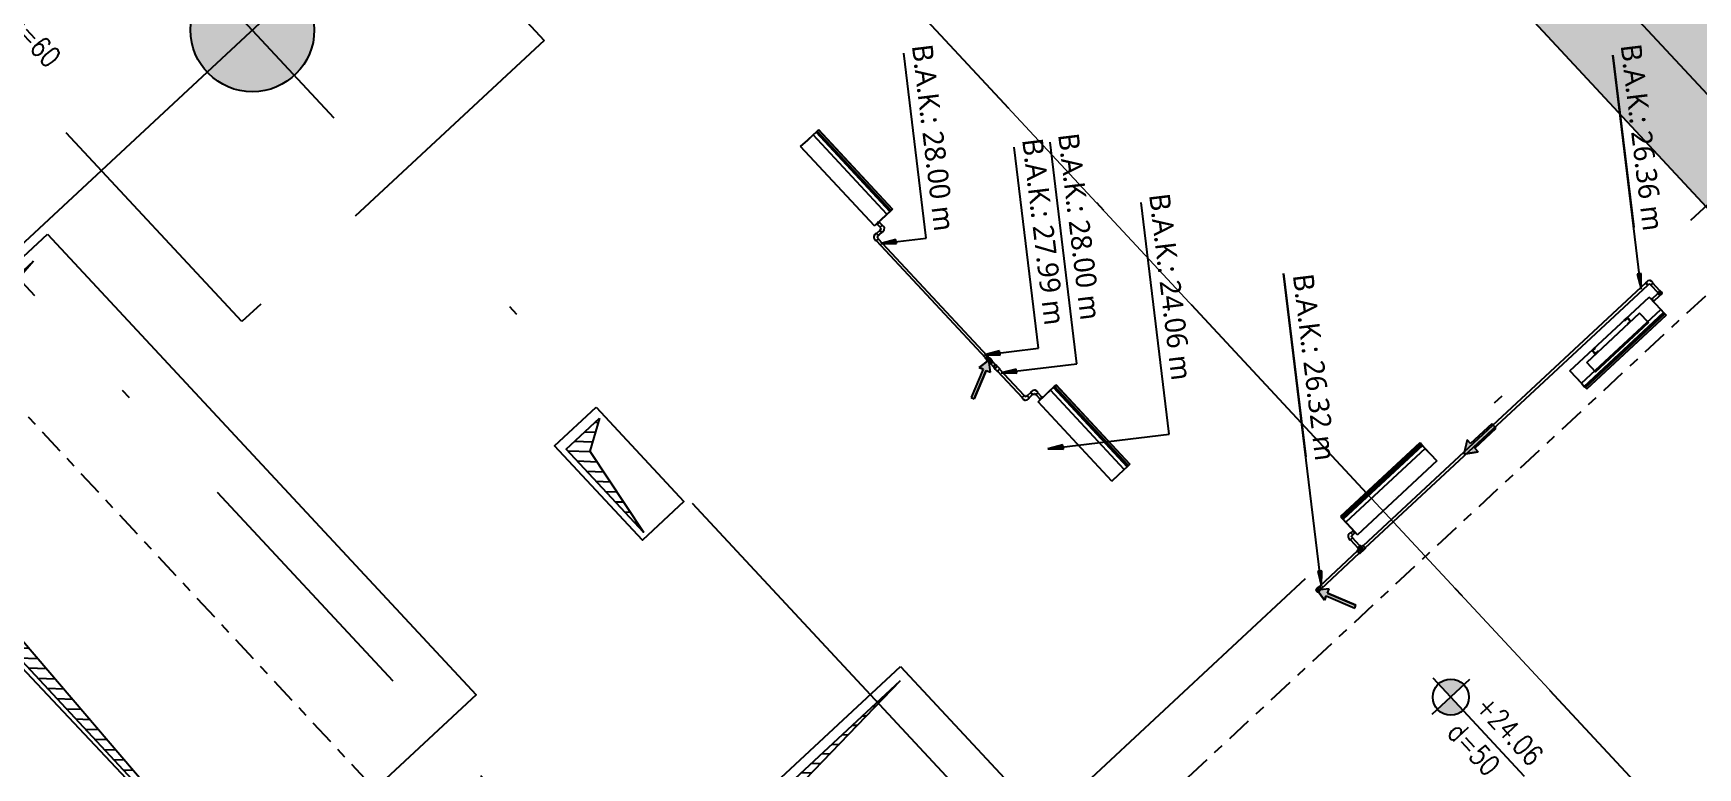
# Model space of a CAD drawing. Header units: millimetres. Extents: x 400392 to 401374, y 4543900 to 4544115.
# Drawn here: x 400494.09 to 400510.23, y 4544001.6 to 4544008.72 of the extents above; entities that cross this region are included whole.
import ezdxf

# ---------------------------------------------------------------- set-up
doc = ezdxf.new("R2010")
doc.units = ezdxf.units.MM
for name, pattern in [('AKS', [3, 2.5, -0.25, 0, -0.25]), ('CENTER', [2, 1.25, -0.25, 0.25, -0.25]), ('CONTINU', [0]), ('DASHDOT2', [0.5, 0.25, -0.125, 0, -0.125]), ('HIDDEN', [0.375, 0.25, -0.125])]:
    doc.linetypes.add(name, pattern=pattern)
doc.layers.add('A-DETL', color=90, linetype='Continuous', lineweight=15)
doc.layers.add('A-DETL-GENF', color=92, linetype='Continuous', lineweight=9)
for name, color, linetype in [('aks prota', 2, 'AKS'), ('boşluk prota', 2, 'Continuous'), ('boşluk taraması prota', 252, 'Continuous'), ('kiriş prota', 6, 'Continuous'), ('kolon prota', 1, 'Continuous'), ('kolon tarama prota', 252, 'Continuous'), ('perde prota', 1, 'Continuous'), ('PRT-AL-TUNEL_EKSENI', 14, 'DASHDOT2'), ('skesit prota', 7, 'Continuous'), ('st-s_level (kot)', 6, 'Continuous'), ('st-s_levelmark (kot işareti)', 4, 'Continuous'), ('temel prota', 6, 'Continuous')]:
    doc.layers.add(name, color=color, linetype=linetype)
doc.styles.add('OLCU', font='romanstw.shx')
doc.styles.add('Segoe UI Light_1', font='', dxfattribs={"height": 200})
doc.styles.get('Segoe UI Light_1').set_extended_font_data('Segoe UI Light')

# ---------------------------------------------------------------- blocks, each defined once
blk = doc.blocks.new('+24.06 mekanik')
at = {"layer": 'kolon tarama prota'}
for points in [[(98174, 200864), (98024, 200883), (98024, 200844)], [(99554, 198965), (99422, 199014), (99461, 199042), (99294, 199271), (99343, 199306), (99509, 199077), (99548, 199105)], [(100693, 197395), (100693, 197513), (100731, 197491), (100881, 197750), (100907, 197735), (100757, 197476), (100795, 197454)], [(100660, 197442), (100510, 197462), (100510, 197422)], [(99017, 194968), (99037, 195118), (98997, 195118)], [(98232, 194608), (98252, 194758), (98213, 194758)], [(98039, 194468), (98059, 194618), (98019, 194618)], [(98094, 194505), (98212, 194505), (98190, 194467), (98449, 194317), (98434, 194291), (98175, 194441), (98153, 194403)], [(96847, 193601), (96866, 193751), (96827, 193751)]]:
    blk.add_hatch(color=253, dxfattribs=at).paths.add_polyline_path(points, flags=0)
at = {"layer": 'kolon tarama prota', "color": 253}
for p, q in [((98212, 201042), (98131, 200983)), ((98147, 200962), (98227, 201021)), ((98235, 201019), (98282, 200955)), ((98304, 200970), (98257, 201035)), ((98393, 201029), (98332, 200984)), ((98335, 200987), (98377, 201017)), ((98377, 201017), (98438, 201061)), ((98425, 201052), (98393, 201029)), ((99010, 200179), (98393, 201029)), ((98432, 201057), (98425, 201052)), ((99043, 200203), (98425, 201052)), ((98453, 201072), (98432, 201057)), ((99049, 200208), (98432, 201057)), ((98438, 201061), (98453, 201072)), ((99055, 200212), (98438, 201061)), ((98453, 201072), (99070, 200223)), ((99071, 200223), (98454, 201073)), ((95889, 200864), (97568, 200864)), ((98174, 200864), (95889, 200864)), ((98174, 200864), (98024, 200883)), ((98024, 200883), (98024, 200844)), ((98024, 200844), (98174, 200864)), ((98107, 200929), (98118, 200914)), ((98129, 200986), (98114, 200975)), ((98120, 200916), (100319, 197889)), ((98133, 200949), (98148, 200960)), ((98133, 200948), (98133, 200949)), ((98133, 200948), (98133, 200948)), ((98144, 200933), (98133, 200948)), ((100340, 197905), (98142, 200931)), ((98260, 200932), (98335, 200987)), ((98332, 200984), (98260, 200932)), ((98260, 200932), (98260, 200932)), ((98877, 200082), (98260, 200932)), ((98877, 200082), (98260, 200932)), ((98309, 200974), (98277, 200951)), ((98277, 200951), (98309, 200974)), ((98277, 200951), (98280, 200947)), ((98312, 200970), (98280, 200947)), ((98280, 200947), (98312, 200970)), ((98302, 200969), (98286, 200957)), ((98286, 200957), (98302, 200969)), ((98302, 200969), (98286, 200957)), ((98286, 200957), (98302, 200969)), ((98286, 200957), (98289, 200953)), ((98286, 200957), (98289, 200953)), ((98305, 200965), (98289, 200953)), ((98289, 200953), (98305, 200965)), ((98305, 200965), (98289, 200953)), ((98289, 200953), (98305, 200965)), ((98305, 200965), (98302, 200969)), ((98305, 200965), (98302, 200969)), ((98312, 200970), (98309, 200974)), ((98505, 200894), (98404, 200820)), ((98404, 200820), (98505, 200894)), ((98916, 200327), (98505, 200894)), ((98505, 200894), (98916, 200327)), ((98505, 200894), (98505, 200894)), ((98404, 200820), (98815, 200254)), ((98815, 200254), (98404, 200820)), ((98404, 200820), (98404, 200820)), ((98471, 200727), (98431, 200698)), ((98431, 200698), (98471, 200727)), ((98431, 200698), (98454, 200665)), ((98454, 200665), (98431, 200698)), ((98431, 200698), (98431, 200698)), ((98438, 200697), (98470, 200720)), ((98470, 200720), (98438, 200697)), ((98458, 200668), (98438, 200697)), ((98438, 200697), (98458, 200668)), ((98438, 200697), (98438, 200697)), ((98454, 200665), (98458, 200668)), ((98458, 200668), (98454, 200665)), ((98454, 200665), (98454, 200665)), ((98458, 200668), (98458, 200668)), ((98470, 200720), (98491, 200692)), ((98491, 200692), (98470, 200720)), ((98470, 200720), (98470, 200720)), ((98495, 200695), (98471, 200727)), ((98471, 200727), (98495, 200695)), ((98471, 200727), (98471, 200727)), ((98491, 200692), (98495, 200695)), ((98495, 200695), (98491, 200692)), ((98491, 200692), (98491, 200692)), ((98495, 200695), (98495, 200695)), ((98589, 200522), (98589, 200522)), ((98688, 200353), (98684, 200350)), ((98684, 200350), (98688, 200353)), ((98684, 200350), (98707, 200318)), ((98707, 200318), (98684, 200350)), ((98684, 200350), (98684, 200350)), ((98708, 200325), (98688, 200353)), ((98688, 200353), (98708, 200325)), ((98688, 200353), (98688, 200353)), ((98707, 200318), (98748, 200347)), ((98748, 200347), (98707, 200318)), ((98741, 200348), (98708, 200325)), ((98708, 200325), (98741, 200348)), ((98724, 200379), (98720, 200376)), ((98720, 200376), (98724, 200379)), ((98720, 200376), (98741, 200348)), ((98741, 200348), (98720, 200376)), ((98720, 200376), (98720, 200376)), ((98748, 200347), (98724, 200379)), ((98724, 200379), (98748, 200347)), ((98724, 200379), (98724, 200379)), ((98741, 200348), (98741, 200348)), ((98748, 200347), (98748, 200347)), ((98707, 200318), (98707, 200318)), ((98708, 200325), (98708, 200325)), ((98815, 200254), (98916, 200327)), ((98916, 200327), (98815, 200254)), ((98815, 200254), (98815, 200254)), ((98916, 200327), (98916, 200327)), ((99055, 200212), (98994, 200168)), ((99010, 200179), (99043, 200203)), ((99043, 200203), (99049, 200208)), ((99049, 200208), (99070, 200223)), ((99070, 200223), (99055, 200212)), ((98952, 200137), (98877, 200082)), ((98877, 200082), (98949, 200135)), ((98877, 200082), (98877, 200082)), ((98949, 200135), (99010, 200179)), ((98994, 200168), (98952, 200137)), ((99343, 199306), (99294, 199271)), ((99343, 199306), (99294, 199271)), ((99294, 199271), (99461, 199042)), ((99461, 199042), (99294, 199271)), ((99509, 199077), (99343, 199306)), ((99509, 199077), (99343, 199306)), ((99548, 199105), (99509, 199077)), ((99509, 199077), (99548, 199105)), ((99554, 198965), (99548, 199105)), ((99548, 199105), (99554, 198965)), ((99461, 199042), (99422, 199014)), ((99461, 199042), (99422, 199014)), ((99422, 199014), (99554, 198965)), ((99422, 199014), (99554, 198965)), ((99416, 198571), (99395, 198556)), ((99410, 198567), (99471, 198611)), ((99422, 198576), (99416, 198571)), ((99416, 198571), (100033, 197722)), ((99455, 198599), (99422, 198576)), ((99422, 198576), (100040, 197726)), ((99516, 198644), (99455, 198599)), ((99455, 198599), (100072, 197750)), ((99471, 198611), (99513, 198642)), ((99513, 198642), (99588, 198696)), ((99588, 198696), (99516, 198644)), ((99588, 198696), (99588, 198696)), ((99588, 198696), (100205, 197847)), ((99588, 198696), (100205, 197847)), ((99394, 198555), (100011, 197706)), ((99395, 198556), (99410, 198567)), ((100013, 197707), (99395, 198556)), ((99410, 198567), (100027, 197717)), ((99877, 198257), (99877, 198257)), ((100072, 197750), (100133, 197794)), ((100130, 197792), (100088, 197762)), ((100205, 197847), (100130, 197792)), ((100133, 197794), (100205, 197847)), ((100153, 197809), (100185, 197832)), ((100185, 197832), (100153, 197809)), ((100153, 197809), (100156, 197805)), ((100156, 197805), (100188, 197828)), ((100188, 197828), (100156, 197805)), ((100160, 197814), (100176, 197826)), ((100176, 197826), (100160, 197814)), ((100160, 197814), (100176, 197826)), ((100176, 197826), (100160, 197814)), ((100160, 197814), (100163, 197810)), ((100160, 197814), (100163, 197810)), ((100161, 197809), (100172, 197816)), ((100172, 197816), (100161, 197809)), ((100161, 197809), (100178, 197785)), ((100163, 197810), (100179, 197822)), ((100179, 197822), (100163, 197810)), ((100163, 197810), (100179, 197822)), ((100179, 197822), (100163, 197810)), ((100172, 197816), (100183, 197824)), ((100183, 197824), (100172, 197816)), ((100179, 197822), (100176, 197826)), ((100179, 197822), (100176, 197826)), ((100176, 197784), (100202, 197803)), ((100202, 197803), (100176, 197784)), ((100176, 197784), (100186, 197769)), ((100178, 197785), (100189, 197793)), ((100189, 197793), (100178, 197785)), ((100200, 197801), (100183, 197824)), ((100188, 197828), (100185, 197832)), ((100189, 197793), (100200, 197801)), ((100200, 197801), (100189, 197793)), ((100213, 197788), (100202, 197803)), ((100205, 197847), (100205, 197847)), ((100229, 197798), (100214, 197788)), ((100315, 197858), (100230, 197796)), ((100233, 197761), (100248, 197772)), ((100246, 197775), (100331, 197836)), ((100328, 197871), (100313, 197860)), ((100315, 197886), (100358, 197827)), ((100332, 197834), (100347, 197844)), ((100388, 197849), (100345, 197908)), ((100362, 197830), (100660, 197420)), ((100682, 197435), (100383, 197846)), ((100013, 197707), (100033, 197722)), ((100027, 197717), (100013, 197707)), ((100088, 197762), (100027, 197717)), ((100033, 197722), (100040, 197726)), ((100040, 197726), (100072, 197750)), ((100881, 197750), (100731, 197491)), ((100731, 197491), (100881, 197750)), ((100757, 197476), (100907, 197735)), ((100757, 197476), (100907, 197735)), ((100907, 197735), (100881, 197750)), ((100907, 197735), (100881, 197750)), ((97606, 197442), (99396, 197442)), ((100660, 197442), (97606, 197442)), ((100660, 197442), (100510, 197462)), ((100510, 197462), (100510, 197422)), ((100510, 197422), (100660, 197442)), ((100731, 197491), (100693, 197513)), ((100693, 197513), (100693, 197395)), ((100731, 197491), (100693, 197513)), ((100693, 197513), (100693, 197395)), ((100693, 197395), (100795, 197454)), ((100795, 197454), (100693, 197395)), ((100795, 197454), (100757, 197476)), ((100757, 197476), (100795, 197454)), ((100658, 197418), (100668, 197403)), ((100695, 197422), (100684, 197437)), ((99017, 196153), (96757, 196153)), ((99017, 194968), (99017, 196153)), ((99262, 195740), (98412, 195123)), ((98413, 195122), (99262, 195739)), ((99273, 195725), (98423, 195107)), ((99277, 195719), (98428, 195102)), ((99282, 195712), (98433, 195095)), ((99305, 195680), (98456, 195063)), ((99277, 195719), (99262, 195739)), ((99262, 195739), (99273, 195725)), ((99273, 195725), (99317, 195663)), ((99282, 195712), (99277, 195719)), ((99305, 195680), (99282, 195712)), ((99350, 195619), (99305, 195680)), ((99402, 195546), (98553, 194929)), ((99402, 195546), (98553, 194929)), ((99317, 195663), (99348, 195622)), ((99348, 195622), (99402, 195546)), ((99402, 195546), (99350, 195619)), ((99402, 195546), (99402, 195546)), ((98232, 195348), (96069, 195348)), ((98232, 194608), (98232, 195348)), ((98963, 195258), (98963, 195258)), ((98423, 195107), (98413, 195122)), ((98413, 195122), (98428, 195102)), ((98468, 195046), (98423, 195107)), ((98428, 195102), (98433, 195095)), ((98433, 195095), (98456, 195063)), ((98456, 195063), (98500, 195001)), ((98498, 195004), (98468, 195046)), ((99037, 195118), (98997, 195118)), ((98997, 195118), (99017, 194968)), ((99017, 194968), (99037, 195118)), ((98039, 194996), (96074, 194996)), ((98039, 194468), (98039, 194996)), ((98443, 194883), (98453, 194869)), ((98465, 194941), (98450, 194930)), ((98456, 194870), (98482, 194833)), ((98515, 194973), (98466, 194938)), ((98466, 194938), (98474, 194927)), ((98474, 194927), (98466, 194938)), ((98469, 194904), (98484, 194914)), ((98469, 194903), (98469, 194904)), ((98469, 194902), (98469, 194903)), ((98480, 194888), (98469, 194902)), ((98474, 194927), (98482, 194917)), ((98482, 194917), (98474, 194927)), ((98504, 194849), (98477, 194886)), ((98482, 194917), (98530, 194952)), ((98553, 194929), (98498, 195004)), ((98500, 195001), (98553, 194929)), ((98515, 194982), (98511, 194979)), ((98511, 194979), (98534, 194946)), ((98534, 194946), (98511, 194979)), ((98515, 194982), (98538, 194949)), ((98538, 194949), (98515, 194982)), ((98515, 194973), (98523, 194963)), ((98523, 194963), (98515, 194973)), ((98520, 194974), (98516, 194971)), ((98520, 194974), (98516, 194971)), ((98516, 194971), (98528, 194955)), ((98528, 194955), (98516, 194971)), ((98516, 194971), (98528, 194955)), ((98528, 194955), (98516, 194971)), ((98520, 194974), (98532, 194958)), ((98532, 194958), (98520, 194974)), ((98520, 194974), (98532, 194958)), ((98532, 194958), (98520, 194974)), ((98523, 194963), (98530, 194952)), ((98530, 194952), (98523, 194963)), ((98528, 194955), (98532, 194958)), ((98528, 194955), (98532, 194958)), ((98534, 194946), (98538, 194949)), ((98553, 194929), (98553, 194929)), ((98478, 194803), (98194, 194597)), ((98210, 194575), (98493, 194781)), ((98252, 194758), (98213, 194758)), ((98213, 194758), (98232, 194608)), ((98232, 194608), (98252, 194758)), ((98491, 194816), (98476, 194805)), ((98480, 194832), (98491, 194817)), ((98491, 194817), (98491, 194816)), ((98491, 194816), (98491, 194816)), ((98495, 194779), (98510, 194789)), ((98517, 194836), (98506, 194851)), ((98059, 194618), (98019, 194618)), ((98019, 194618), (98039, 194468)), ((98039, 194468), (98059, 194618)), ((98106, 194536), (98081, 194518)), ((98155, 194568), (98108, 194534)), ((98123, 194512), (98171, 194547)), ((98160, 194576), (98153, 194571)), ((98172, 194544), (98179, 194550)), ((98192, 194599), (98178, 194588)), ((98197, 194562), (98211, 194573)), ((98055, 194495), (96798, 193582)), ((96814, 193561), (98070, 194474)), ((98094, 194505), (98153, 194403)), ((98212, 194505), (98094, 194505)), ((98212, 194505), (98094, 194505)), ((98153, 194403), (98094, 194505)), ((98100, 194492), (98125, 194510)), ((98153, 194403), (98175, 194441)), ((98175, 194441), (98153, 194403)), ((98175, 194441), (98434, 194291)), ((98175, 194441), (98434, 194291)), ((98190, 194467), (98212, 194505)), ((98190, 194467), (98212, 194505)), ((98449, 194317), (98190, 194467)), ((98190, 194467), (98449, 194317)), ((98434, 194291), (98449, 194317)), ((98434, 194291), (98449, 194317)), ((96847, 194045), (95043, 194045)), ((96847, 193601), (96847, 194045)), ((96529, 193754), (95679, 193137)), ((95680, 193136), (96530, 193753)), ((96540, 193739), (95691, 193122)), ((96545, 193733), (95695, 193116)), ((96545, 193733), (96530, 193753)), ((96530, 193753), (96540, 193739)), ((96540, 193739), (96585, 193678)), ((96549, 193726), (96545, 193733)), ((96866, 193751), (96827, 193751)), ((96827, 193751), (96847, 193601)), ((96847, 193601), (96866, 193751)), ((96549, 193726), (95700, 193109)), ((96573, 193694), (95723, 193077)), ((96573, 193694), (96549, 193726)), ((96617, 193633), (96573, 193694)), ((96585, 193678), (96615, 193636)), ((96615, 193636), (96670, 193561)), ((96670, 193561), (96617, 193633)), ((96636, 193616), (96632, 193613)), ((96632, 193613), (96655, 193581)), ((96655, 193581), (96632, 193613)), ((96636, 193616), (96659, 193584)), ((96659, 193584), (96636, 193616)), ((96641, 193609), (96637, 193606)), ((96641, 193609), (96637, 193606)), ((96637, 193606), (96649, 193590)), ((96649, 193590), (96637, 193606)), ((96637, 193606), (96649, 193590)), ((96649, 193590), (96637, 193606)), ((96673, 193635), (96640, 193611)), ((96647, 193600), (96640, 193611)), ((96640, 193611), (96647, 193600)), ((96641, 193609), (96653, 193592)), ((96653, 193592), (96641, 193609)), ((96641, 193609), (96653, 193592)), ((96653, 193592), (96641, 193609)), ((96655, 193589), (96647, 193600)), ((96647, 193600), (96655, 193589)), ((96649, 193590), (96653, 193592)), ((96649, 193590), (96653, 193592)), ((96655, 193589), (96688, 193613)), ((96655, 193581), (96659, 193584)), ((96686, 193648), (96671, 193637)), ((96671, 193637), (96690, 193611)), ((96690, 193611), (96671, 193637)), ((96680, 193624), (96673, 193635)), ((96673, 193635), (96680, 193624)), ((96688, 193613), (96680, 193624)), ((96680, 193624), (96688, 193613)), ((96690, 193611), (96705, 193621)), ((96706, 193621), (96717, 193606)), ((96719, 193608), (96746, 193571)), ((96743, 193626), (96732, 193640)), ((96767, 193587), (96741, 193624)), ((96743, 193570), (96754, 193555)), ((96780, 193574), (96769, 193589)), ((96781, 193574), (96780, 193574)), ((96796, 193585), (96781, 193574)), ((96781, 193574), (96781, 193574)), ((96670, 193561), (95820, 192943)), ((96670, 193561), (95820, 192943)), ((96670, 193561), (96670, 193561)), ((96800, 193548), (96815, 193558)), ((96230, 193272), (96230, 193272)), ((95691, 193122), (95680, 193136)), ((95680, 193136), (95695, 193116)), ((95735, 193060), (95691, 193122)), ((95695, 193116), (95700, 193109)), ((95700, 193109), (95723, 193077)), ((95723, 193077), (95768, 193016)), ((95766, 193019), (95735, 193060)), ((95820, 192943), (95766, 193019)), ((95768, 193016), (95820, 192943)), ((95820, 192943), (95820, 192943))]:
    blk.add_line(p, q, dxfattribs=at)
at = {"layer": 'kolon tarama prota', "color": 253, "extrusion": (0, 0, -1)}
for p, q in [((98053, 194498), (98068, 194508)), ((98087, 194482), (98072, 194471))]:
    blk.add_line(p, q, dxfattribs=at)
at = {"layer": 'kolon tarama prota', "color": 253, "flags": 128}
for points in [[(98211, 201044), (98221, 201051), (98226, 201055), (98226, 201055)], [(98223, 201034), (98220, 201045), (98226, 201055)], [(98244, 201030), (98232, 201028), (98223, 201034)], [(98223, 201034), (98225, 201030), (98232, 201021), (98234, 201018)], [(98226, 201055), (98237, 201058), (98247, 201052)], [(98244, 201030), (98240, 201028), (98231, 201021), (98229, 201019)], [(98247, 201052), (98250, 201040), (98244, 201030)], [(98258, 201036), (98251, 201046), (98247, 201051), (98247, 201052)], [(98114, 200975), (98103, 200961), (98101, 200953)], [(98101, 200953), (98103, 200936), (98107, 200929)], [(100186, 197769), (100200, 197758), (100218, 197755), (100233, 197761)], [(100214, 197788), (100213, 197788), (100213, 197788)], [(100342, 197881), (100338, 197878), (100329, 197871), (100328, 197871)], [(100347, 197844), (100356, 197851), (100361, 197854), (100361, 197854)], [(100668, 197403), (100675, 197394), (100678, 197390), (100678, 197390)], [(100705, 197409), (100702, 197412), (100695, 197421), (100695, 197422)], [(98450, 194930), (98439, 194916), (98437, 194908)], [(98437, 194908), (98439, 194891), (98443, 194883)], [(98510, 194789), (98521, 194803), (98523, 194810)], [(98523, 194810), (98521, 194828), (98517, 194836)], [(98178, 194588), (98166, 194580), (98160, 194576)], [(98179, 194550), (98188, 194556), (98197, 194562)], [(96732, 193640), (96718, 193651), (96701, 193654), (96686, 193648)], [(96705, 193621), (96705, 193621), (96706, 193621)], [(96754, 193555), (96768, 193544), (96777, 193542)], [(96777, 193542), (96794, 193544), (96800, 193548)]]:
    blk.add_lwpolyline(points, dxfattribs=at)
at = {"layer": 'kolon tarama prota', "color": 253, "extrusion": (0, 0, -1), "flags": 128}
for points in [[(-98081, 194518), (-98078, 194516), (-98069, 194509), (-98068, 194508)], [(-98081, 194518), (-98075, 194508), (-98077, 194496), (-98078, 194496)], [(-98078, 194496), (-98088, 194489), (-98100, 194492), (-98100, 194492)], [(-98104, 194515), (-98094, 194521), (-98082, 194519), (-98081, 194518)], [(-98087, 194482), (-98096, 194489), (-98100, 194492), (-98100, 194492)], [(-98100, 194492), (-98107, 194502), (-98104, 194514), (-98104, 194515)]]:
    blk.add_lwpolyline(points, dxfattribs=at)
at = {"layer": 'kolon tarama prota', "color": 253}
for centre, radius, start, end in [((98235, 201043), 15.2, 36, 216), ((98235, 201043), 15.2, 126, 306), ((98235, 201043), 13.3, 0, 180), ((98235, 201043), 13.3, 180, 0), ((98235, 201043), 15.2, 216, 36), ((98235, 201043), 15.2, 306, 126), ((98235, 201036), 6.67, 90, 270), ((98235, 201049), 6.67, 270, 90), ((100351, 197867), 18.6, 126, 306), ((100351, 197867), 16.3, 36, 216), ((100351, 197867), 13.3, 0, 180), ((100351, 197867), 16.3, 216, 36), ((100351, 197867), 13.3, 180, 0), ((100351, 197867), 18.6, 306, 126), ((100351, 197861), 6.67, 90, 270), ((100351, 197874), 6.67, 270, 90), ((100691, 197399), 16.3, 126, 306), ((100692, 197399), 13.3, 0, 180), ((100692, 197399), 13.3, 180, 0), ((100691, 197399), 16.3, 306, 126), ((100692, 197392), 6.67, 90, 270), ((100692, 197406), 6.67, 270, 90), ((98091, 194505), 16.3, 36, 216), ((98091, 194505), 16.3, 36, 216), ((98091, 194505), 13.3, 0, 180), ((98091, 194505), 13.3, 0, 180), ((98091, 194505), 16.3, 216, 36), ((98091, 194505), 16.3, 216, 36), ((98091, 194505), 13.3, 180, 0), ((98091, 194505), 13.3, 180, 0), ((98091, 194499), 6.67, 90, 270), ((98091, 194499), 6.67, 90, 270), ((98091, 194512), 6.67, 270, 90), ((98091, 194512), 6.67, 270, 90)]:
    blk.add_arc(centre, radius, start, end, dxfattribs=at)
at = {"layer": 'kolon tarama prota', "color": 253, "extrusion": (0, 0, -1)}
for start, end in [(324, 144), (144, 324)]:
    blk.add_arc((-98091, 194505), 16.3, start, end, dxfattribs=at)
at = {"layer": 'kolon tarama prota', "color": 253}
for centre, major_axis, ratio, start_param, end_param in [((98220, 201031), (-8.9, 12.3), 0.00969, 4.712389, 7.853982), ((98220, 201031), (-7.8, 10.8), 0.009639, 4.712389, 6.283185), ((98220, 201031), (-7.8, 10.8), 0.009639, 0, 1.570796), ((98220, 201031), (-8.9, 12.3), 0.00969, 1.570796, 4.712389), ((98220, 201031), (-7.8, 10.8), 0.009639, 1.570796, 3.141593), ((98220, 201031), (-7.8, 10.8), 0.009639, 3.141593, 4.712389), ((98246, 201027), (-12.3, -8.9), 0.01, 4.712389, 7.853982), ((98246, 201027), (10.8, 7.8), 0.01, 3.141593, 4.712389), ((98246, 201027), (10.8, 7.8), 0.01, 1.570796, 3.141593), ((98246, 201027), (-12.3, -8.9), 0.01, 1.570796, 4.712389), ((98246, 201027), (10.8, 7.8), 0.01, 4.712389, 6.283185), ((98246, 201027), (10.8, 7.8), 0.01, 0, 1.570796), ((98131, 200923), (13.2, 9.6), 0.009994, 6.273186, 9.414779), ((98131, 200923), (13.2, 9.6), 0.009994, 3.131593, 6.273186), ((98131, 200923), (10.8, 7.8), 0.010005, 3.141593, 4.712389), ((98131, 200923), (10.8, 7.8), 0.010005, 1.570796, 3.141593), ((98139, 200973), (-9.6, 13.2), 0.01, 0.009993, 3.151586), ((98139, 200973), (-9.6, 13.2), 0.01, 3.151586, 6.293179), ((98139, 200973), (-7.8, 10.8), 0.009639, 4.712389, 6.283185), ((98139, 200973), (-7.8, 10.8), 0.009639, 0, 1.570796), ((98131, 200923), (10.8, 7.8), 0.010005, 4.712389, 6.283185), ((98131, 200923), (10.8, 7.8), 0.010005, 0, 1.570796), ((98139, 200973), (-7.8, 10.8), 0.009639, 1.570796, 3.141593), ((98139, 200973), (-7.8, 10.8), 0.009639, 3.141593, 4.712389), ((98293, 200962), (10.8, 7.8), 0.01, 1.570796, 3.141593), ((98293, 200962), (10.8, 7.8), 0.01, 3.141593, 4.712389), ((98293, 200962), (10.8, 7.8), 0.01, 0, 1.570796), ((98293, 200962), (10.8, 7.8), 0.01, 4.712389, 6.283185), ((100238, 197785), (-9.6, 13.2), 0.01027, 3.141593, 6.283185), ((100238, 197785), (-9.6, 13.2), 0.01027, 0, 3.141593), ((100238, 197785), (-7.8, 10.8), 0.010179, 0, 1.570796), ((100238, 197785), (-7.8, 10.8), 0.010179, 4.712389, 6.283185), ((100238, 197785), (-7.8, 10.8), 0.010179, 1.570796, 3.141593), ((100238, 197785), (-7.8, 10.8), 0.010179, 3.141593, 4.712389), ((100323, 197847), (-9.6, 13.2), 0.01027, 4.712389, 7.853982), ((100330, 197897), (15.1, 11), 0.010005, 1.570796, 4.712389), ((100323, 197847), (-7.8, 10.8), 0.010179, 4.712389, 6.283185), ((100323, 197847), (-7.8, 10.8), 0.010179, 0, 1.570796), ((100330, 197897), (10.8, 7.8), 0.010005, 1.570796, 3.141593), ((100330, 197897), (10.8, 7.8), 0.010005, 3.141593, 4.712389), ((100323, 197847), (-7.8, 10.8), 0.010179, 3.141593, 4.712389), ((100323, 197847), (-7.8, 10.8), 0.010179, 1.570796, 3.141593), ((100323, 197847), (-9.6, 13.2), 0.01027, 1.570796, 4.712389), ((100330, 197897), (15.1, 11), 0.010005, 4.712389, 7.853982), ((100330, 197897), (10.8, 7.8), 0.010005, 0, 1.570796), ((100330, 197897), (10.8, 7.8), 0.010005, 4.712389, 6.283185), ((100373, 197838), (15.1, 11), 0.010005, 1.570796, 4.712389), ((100373, 197838), (10.8, 7.8), 0.010005, 3.141593, 4.712389), ((100373, 197838), (10.8, 7.8), 0.010005, 1.570796, 3.141593), ((100373, 197838), (15.1, 11), 0.010005, 4.712389, 7.853982), ((100373, 197838), (10.8, 7.8), 0.010005, 4.712389, 6.283185), ((100373, 197838), (10.8, 7.8), 0.010005, 0, 1.570796), ((100671, 197428), (13.2, 9.6), 0.010079, 1.570796, 4.712389), ((100671, 197428), (10.8, 7.8), 0.010005, 1.570796, 3.141593), ((100671, 197428), (10.8, 7.8), 0.010005, 3.141593, 4.712389), ((100671, 197428), (13.2, 9.6), 0.010079, 4.712389, 7.853982), ((100671, 197428), (10.8, 7.8), 0.010005, 0, 1.570796), ((100671, 197428), (10.8, 7.8), 0.010005, 4.712389, 6.283185), ((98466, 194878), (13.2, 9.6), 0.01, 6.273186, 9.414779), ((98466, 194878), (13.2, 9.6), 0.01, 3.131593, 6.273186), ((98466, 194878), (10.8, 7.8), 0.009456, 3.141593, 4.712389), ((98466, 194878), (10.8, 7.8), 0.009456, 1.570796, 3.141593), ((98474, 194927), (-9.6, 13.2), 0.01, 0.009999, 3.151592), ((98474, 194927), (-9.6, 13.2), 0.01, 3.151592, 6.293184), ((98466, 194878), (10.8, 7.8), 0.009456, 0, 1.570796), ((98466, 194878), (10.8, 7.8), 0.009456, 4.712389, 6.283185), ((98485, 194792), (-9.6, 13.2), 0.01, 0.009456, 3.151048), ((98485, 194792), (-9.6, 13.2), 0.01, 3.151048, 6.292641), ((98485, 194792), (-7.8, 10.8), 0.01, 0, 1.570796), ((98485, 194792), (-7.8, 10.8), 0.01, 4.712389, 6.283185), ((98493, 194841), (13.2, 9.6), 0.009456, 6.273186, 9.414779), ((98493, 194841), (13.2, 9.6), 0.009456, 3.131593, 6.273186), ((98493, 194841), (10.8, 7.8), 0.009456, 1.570796, 3.141593), ((98493, 194841), (10.8, 7.8), 0.009456, 3.141593, 4.712389), ((98485, 194792), (-7.8, 10.8), 0.01, 1.570796, 3.141593), ((98485, 194792), (-7.8, 10.8), 0.01, 3.141593, 4.712389), ((98493, 194841), (10.8, 7.8), 0.009456, 0, 1.570796), ((98493, 194841), (10.8, 7.8), 0.009456, 4.712389, 6.283185), ((98116, 194523), (-9.6, 13.2), 0.870982, 4.712389, 7.853982), ((98116, 194523), (-7.8, 10.8), 0.870982, 4.712389, 6.283185), ((98163, 194557), (-9.6, 13.2), 0.870982, 4.712389, 7.853982), ((98163, 194557), (-7.8, 10.8), 0.870982, 0, 1.570796), ((98163, 194557), (-9.6, 13.2), 0.870982, 1.570796, 4.712389), ((98163, 194557), (-7.8, 10.8), 0.870982, 1.570796, 3.141593), ((98163, 194557), (-7.8, 10.8), 0.870982, 4.712389, 6.283185), ((98163, 194557), (-7.8, 10.8), 0.870982, 3.141593, 4.712389), ((98202, 194586), (-9.6, 13.2), 0.01, 4.712389, 7.853982), ((98202, 194586), (-7.8, 10.8), 0.01, 4.712389, 6.283185), ((98202, 194586), (-7.8, 10.8), 0.01, 0, 1.570796), ((98202, 194586), (-7.8, 10.8), 0.01, 3.141593, 4.712389), ((98202, 194586), (-7.8, 10.8), 0.01, 1.570796, 3.141593), ((98202, 194586), (-9.6, 13.2), 0.01, 1.570796, 4.712389), ((98062, 194485), (-7.8, 10.8), 0.010006, 4.712389, 6.283185), ((98062, 194485), (-7.8, 10.8), 0.010006, 0, 1.570796), ((98062, 194485), (-7.8, 10.8), 0.010006, 1.570796, 3.141593), ((98062, 194485), (-7.8, 10.8), 0.010006, 3.141593, 4.712389), ((98116, 194523), (-7.8, 10.8), 0.870982, 0, 1.570796), ((98116, 194523), (-9.6, 13.2), 0.870982, 1.570796, 4.712389), ((98116, 194523), (-7.8, 10.8), 0.870982, 1.570796, 3.141593), ((98116, 194523), (-7.8, 10.8), 0.870982, 3.141593, 4.712389), ((96730, 193616), (13.2, 9.6), 0.01, 3.141593, 6.283185), ((96730, 193616), (13.2, 9.6), 0.01, 0, 3.141593), ((96730, 193616), (10.8, 7.8), 0.009454, 3.141593, 4.712389), ((96730, 193616), (10.8, 7.8), 0.009454, 1.570796, 3.141593), ((96730, 193616), (10.8, 7.8), 0.009454, 4.712389, 6.283185), ((96730, 193616), (10.8, 7.8), 0.009454, 0, 1.570796), ((96756, 193579), (13.2, 9.6), 0.009454, 3.151599, 6.293192), ((96756, 193579), (13.2, 9.6), 0.009454, 0.010006, 3.151599), ((96756, 193579), (10.8, 7.8), 0.009454, 1.570796, 3.141593), ((96756, 193579), (10.8, 7.8), 0.009454, 3.141593, 4.712389), ((96756, 193579), (10.8, 7.8), 0.009454, 0, 1.570796), ((96756, 193579), (10.8, 7.8), 0.009454, 4.712389, 6.283185), ((96806, 193572), (-9.6, 13.2), 0.010007, 6.273732, 9.415324), ((96806, 193572), (-9.6, 13.2), 0.010007, 3.132139, 6.273732), ((96806, 193572), (-7.8, 10.8), 0.010006, 0, 1.570796), ((96806, 193572), (-7.8, 10.8), 0.010006, 4.712389, 6.283185), ((96806, 193572), (-7.8, 10.8), 0.010006, 3.141593, 4.712389), ((96806, 193572), (-7.8, 10.8), 0.010006, 1.570796, 3.141593)]:
    blk.add_ellipse(centre, major_axis=major_axis, ratio=ratio, start_param=start_param, end_param=end_param, dxfattribs=at)
at = {"layer": 'kolon tarama prota', "color": 253, "extrusion": (0, 0, -1)}
for major_axis in [(-9.6, 13.2), (9.6, -13.2)]:
    blk.add_ellipse((98062, 194485), major_axis=major_axis, ratio=0.01, start_param=4.712389, end_param=7.853982, dxfattribs=at)
at = {"layer": 'kolon tarama prota', "color": 253, "style": 'Segoe UI Light_1'}
for s, p in [('B.A.K.: 26.36 m', (95804, 200950)), ('B.A.K.: 26.32 m', (97632, 197528)), ('B.A.K.: 24.06 m', (96691, 196239)), ('B.A.K.: 28.00 m', (96005, 195434)), ('B.A.K.: 27.99 m', (96012, 195082)), ('B.A.K.: 28.00 m', (94979, 194131))]:
    blk.add_text(s, height=200, dxfattribs=at).set_placement(p)
blk = doc.blocks.new('PLAN_KOT')
at = {"layer": 'st-s_levelmark (kot işareti)'}
h = blk.add_hatch(color=256, dxfattribs=at)
h.paths.add_polyline_path([(0, 17.5, 0.414214), (-17.5, 0), (0, 0)])
h.paths.add_polyline_path([(17.5, 0), (0, 0), (0, -17.5, 0.414214)])
for p, q in [((0, 25), (0, -25)), ((105, 0), (-25, 0))]:
    blk.add_line(p, q, dxfattribs=at)
blk.add_circle((0, 0), 17.5, dxfattribs=at)
at = {"layer": 'st-s_level (kot)', "color": 6, "style": 'OLCU', "width": 0.8}
for tag, p in [('KOT', (22.7, 9.8)), ('DÖŞEME_KALINLIĞI', (22.7, -27.6))]:
    blk.add_attdef(tag, p, '', height=20, dxfattribs=at)

msp = doc.modelspace()

# ---------------------------------------------------------------- hatches: boundary and pattern name
at = {"layer": 'boşluk taraması prota', "ltscale": 2}
h = msp.add_hatch(dxfattribs=at)
h.set_pattern_fill('ANSI31', color=256, scale=0.03, angle=-47.076, style=0)
h.set_pattern_definition([(357.923994, (399712.70225, 4544238.76791), (0.003450452, 0.095187483), [])])
h.paths.add_polyline_path([(400494.098, 4544006.511), (400492.46, 4544004.624), (400496.122, 4544000.338), (400492.105, 4544004.657)])
h = msp.add_hatch(dxfattribs=at)
h.set_pattern_fill('ANSI31', color=256, scale=0.03, angle=-47.076, style=0)
h.set_pattern_definition([(357.923994, (399719.85702, 4544238.8012), (0.003450452, 0.095187483), [])])
h.paths.add_polyline_path([(400499.581, 4544004.989), (400499.49, 4544004.668), (400500.009, 4544003.885), (400499.26, 4544004.69)])
h = msp.add_hatch(dxfattribs=at)
h.set_pattern_fill('ANSI31', color=256, scale=0.03, angle=-47.076, style=0)
h.set_pattern_definition([(357.923994, (399719.3947, 4544233.1138), (0.003450452, 0.095187483), [])])
h.paths.add_polyline_path([(400502.496, 4544002.442), (400499.153, 4543998.97), (400499.887, 4543997.831), (400498.798, 4543999.003)])
at = {"layer": 'kolon tarama prota'}
h = msp.add_hatch(color=256, dxfattribs=at)
h.dxf.hatch_style = 1
h.paths.add_polyline_path([(400518.655, 4544000.264), (400500.21, 4544020.098), (400500.503, 4544020.37), (400499.822, 4544021.102), (400499.529, 4544020.83), (400494.625, 4544026.102), (400494.918, 4544026.374), (400494.237, 4544027.107), (400493.944, 4544026.834), (400484.811, 4544036.655), (400485.118, 4544034.122), (400516.74, 4544000.122), (400498.507, 4543983.164), (400490.437, 4543991.84), (400489.119, 4543990.614), (400489.8, 4543989.882), (400490.02, 4543990.086), (400498.225, 4543981.264), (400500.454, 4543983.337), (400500.727, 4543983.044), (400501.459, 4543983.725), (400501.188, 4543984.016), (400505.472, 4543988), (400505.743, 4543987.709), (400506.475, 4543988.39), (400506.203, 4543988.683)])
h = msp.add_hatch(color=256, dxfattribs=at)
h.dxf.hatch_style = 1
edge = h.paths.add_edge_path()
edge.add_arc((400496.218, 4544008.752), 0.6, -47.076, 312.924)

# ---------------------------------------------------------------- linework, layer by layer
at = {"layer": 'A-DETL', "color": 1, "lineweight": 5}
msp.add_lwpolyline([(400410.498, 4544108.041), (400518.406, 4543992.016)], dxfattribs=at)
at = {"layer": 'aks prota', "ltscale": 10}
for p, q in [((400524.76, 4543992.599), (400411.764, 4544114.095)), ((400517.511, 4543985.857), (400404.515, 4544107.353)), ((400480.723, 4543994.34), (400506.266, 4544018.096)), ((400488.119, 4543986.408), (400513.655, 4544010.158))]:
    msp.add_line(p, q, dxfattribs=at)
at = {"layer": 'boşluk prota', "ltscale": 0.05}
for points in [[(400494.098, 4544006.511), (400492.46, 4544004.624), (400496.122, 4544000.338), (400492.105, 4544004.657)], [(400499.581, 4544004.989), (400499.49, 4544004.668), (400500.009, 4544003.885), (400499.26, 4544004.69)], [(400502.496, 4544002.442), (400499.153, 4543998.97), (400499.887, 4543997.831), (400498.798, 4543999.003)]]:
    msp.add_lwpolyline(points, close=True, dxfattribs=at)
at = {"layer": 'kiriş prota'}
for points in [[(400494.234, 4544006.773), (400498.387, 4544002.308), (400496.17, 4544000.246), (400491.992, 4544004.688)], [(400499.549, 4544005.096), (400500.401, 4544004.181), (400499.998, 4544003.806), (400499.146, 4544004.722)], [(400502.501, 4544002.584), (400503.727, 4544001.265), (400499.882, 4543997.69), (400498.656, 4543999.008)]]:
    msp.add_lwpolyline(points, close=True, dxfattribs=at)
at = {"layer": 'kolon prota', "color": 1}
msp.add_circle((400496.218, 4544008.752), 0.6, dxfattribs=at)
at = {"layer": 'perde prota'}
msp.add_lwpolyline([(400518.655, 4544000.264), (400506.203, 4543988.683), (400506.475, 4543988.39), (400505.743, 4543987.709), (400505.472, 4543988), (400501.188, 4543984.016), (400501.459, 4543983.725), (400500.727, 4543983.044), (400500.454, 4543983.337), (400498.225, 4543981.264), (400490.02, 4543990.086), (400489.8, 4543989.882), (400489.119, 4543990.614), (400490.437, 4543991.84), (400498.507, 4543983.164), (400516.74, 4544000.122), (400485.118, 4544034.122), (400484.811, 4544036.655), (400493.944, 4544026.834)], dxfattribs=at)
at = {"layer": 'PRT-AL-TUNEL_EKSENI', "ltscale": 10}
for p, q in [((400408.067, 4544110.656), (400521.062, 4543989.16)), ((400402.099, 4544105.105), (400515.094, 4543983.61))]:
    msp.add_line(p, q, dxfattribs=at)
at = {"layer": 'skesit prota', "linetype": 'CENTER', "ltscale": 0.2}
for points in [[(400398.294, 4544107.959), (400511.876, 4543985.832)], [(400513.925, 4544009.544), (400485.767, 4543983.356)]]:
    msp.add_lwpolyline(points, dxfattribs=at)
at = {"layer": 'temel prota', "linetype": 'HIDDEN', "ltscale": 10}
msp.add_lwpolyline([(400496.321, 4544011.578), (400499.045, 4544008.649), (400496.116, 4544005.925), (400493.392, 4544008.854)], close=True, dxfattribs=at)

# ---------------------------------------------------------------- block references
at = {"layer": 'A-DETL-GENF', "xscale": 0.001, "yscale": 0.001, "zscale": 0.001, "rotation": 276.9239939588385}
msp.add_blockref('+24.06 mekanik', (400298.444, 4544079.483), dxfattribs=at)
at = {"layer": 'st-s_level (kot)', "linetype": 'CONTINU', "ltscale": 0.1, "xscale": 0.01, "yscale": 0.01, "zscale": 0.01, "rotation": 312.9239939588403}
msp.add_blockref('PLAN_KOT', (400507.832, 4544002.286), dxfattribs=at).add_auto_attribs({'KOT': '+24.06', 'DÖŞEME_KALINLIĞI': 'd=50'})

# ---------------------------------------------------------------- texts
at = {"layer": 'st-s_level (kot)', "color": 6, "style": 'OLCU', "width": 0.8}
msp.add_attdef('D=60', (400493.827, 4544008.807), '', height=0.2, rotation=312.924, dxfattribs=at)

doc.saveas('drawing.dxf')
